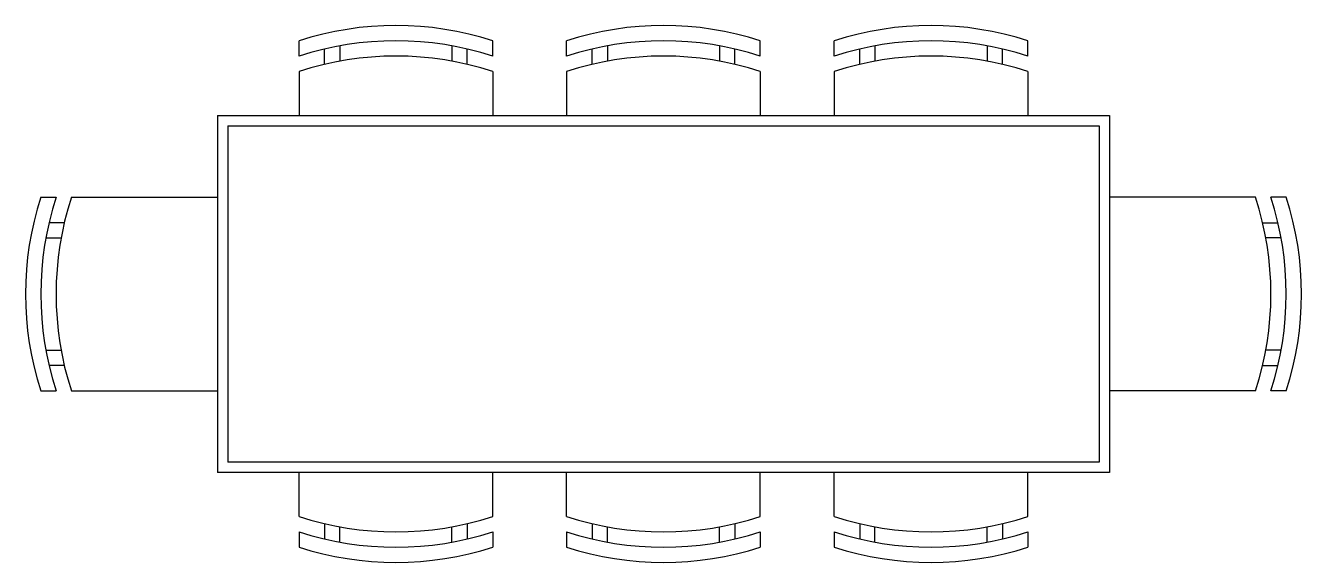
# Model space of a CAD drawing. Extents: x 1292 to 1542, y 1144 to 1250.
import ezdxf

# ---------------------------------------------------------------- set-up
doc = ezdxf.new("R2010")
doc.units = 0
doc.layers.get('0').update_dxf_attribs({"linetype": 'CONTINUOUS'})

msp = doc.modelspace()

# ---------------------------------------------------------------- linework, layer by layer
at = {"color": 0}
for p, q in [((1345.59, 1243.79), (1345.59, 1246.79)), ((1350.59, 1242.18), (1350.59, 1245.18)), ((1353.59, 1245.8), (1353.59, 1242.8)), ((1375.59, 1245.8), (1375.59, 1242.8)), ((1378.59, 1242.18), (1378.59, 1245.18)), ((1383.59, 1243.79), (1383.59, 1246.79)), ((1398.09, 1243.79), (1398.09, 1246.79)), ((1403.09, 1242.18), (1403.09, 1245.18)), ((1406.09, 1245.8), (1406.09, 1242.8)), ((1428.09, 1245.8), (1428.09, 1242.8)), ((1431.09, 1242.18), (1431.09, 1245.18)), ((1436.09, 1243.79), (1436.09, 1246.79)), ((1450.59, 1243.79), (1450.59, 1246.79)), ((1455.59, 1242.18), (1455.59, 1245.18)), ((1458.59, 1245.8), (1458.59, 1242.8)), ((1480.59, 1245.8), (1480.59, 1242.8)), ((1483.59, 1242.18), (1483.59, 1245.18)), ((1488.59, 1243.79), (1488.59, 1246.79)), ((1345.59, 1240.79), (1345.59, 1232.1)), ((1383.59, 1240.79), (1383.59, 1232.1)), ((1398.09, 1240.79), (1398.09, 1232.1)), ((1436.09, 1240.79), (1436.09, 1232.1)), ((1450.59, 1240.79), (1450.59, 1232.1)), ((1488.59, 1240.79), (1488.59, 1232.1)), ((1329.59, 1232.1), (1329.59, 1162.1)), ((1329.59, 1232.1), (1504.59, 1232.1)), ((1504.59, 1232.1), (1504.59, 1162.1)), ((1331.59, 1230.1), (1331.59, 1164.1)), ((1331.59, 1230.1), (1502.59, 1230.1)), ((1502.59, 1230.1), (1502.59, 1164.1)), ((1294.91, 1216.1), (1297.91, 1216.1)), ((1300.91, 1216.1), (1329.59, 1216.1)), ((1533.28, 1216.1), (1504.59, 1216.1)), ((1539.28, 1216.1), (1536.28, 1216.1)), ((1299.52, 1211.1), (1296.52, 1211.1)), ((1534.67, 1211.1), (1537.67, 1211.1)), ((1295.9, 1208.1), (1298.9, 1208.1)), ((1538.29, 1208.1), (1535.29, 1208.1)), ((1295.9, 1186.1), (1298.9, 1186.1)), ((1538.29, 1186.1), (1535.29, 1186.1)), ((1299.52, 1183.1), (1296.52, 1183.1)), ((1534.67, 1183.1), (1537.67, 1183.1)), ((1294.91, 1178.1), (1297.91, 1178.1)), ((1300.91, 1178.1), (1329.59, 1178.1)), ((1533.28, 1178.1), (1504.59, 1178.1)), ((1539.28, 1178.1), (1536.28, 1178.1)), ((1504.59, 1162.1), (1329.59, 1162.1)), ((1502.59, 1164.1), (1331.59, 1164.1)), ((1345.59, 1153.42), (1345.59, 1162.1)), ((1383.59, 1153.42), (1383.59, 1162.1)), ((1398.09, 1153.42), (1398.09, 1162.1)), ((1436.09, 1153.42), (1436.09, 1162.1)), ((1450.59, 1153.42), (1450.59, 1162.1)), ((1488.59, 1153.42), (1488.59, 1162.1)), ((1350.59, 1152.03), (1350.59, 1149.03)), ((1378.59, 1152.03), (1378.59, 1149.03)), ((1403.09, 1152.03), (1403.09, 1149.03)), ((1431.09, 1152.03), (1431.09, 1149.03)), ((1455.59, 1152.03), (1455.59, 1149.03)), ((1483.59, 1152.03), (1483.59, 1149.03)), ((1345.59, 1150.42), (1345.59, 1147.42)), ((1353.59, 1148.41), (1353.59, 1151.41)), ((1375.59, 1148.41), (1375.59, 1151.41)), ((1383.59, 1150.42), (1383.59, 1147.42)), ((1398.09, 1150.42), (1398.09, 1147.42)), ((1406.09, 1148.41), (1406.09, 1151.41)), ((1428.09, 1148.41), (1428.09, 1151.41)), ((1436.09, 1150.42), (1436.09, 1147.42)), ((1450.59, 1150.42), (1450.59, 1147.42)), ((1458.59, 1148.41), (1458.59, 1151.41)), ((1480.59, 1148.41), (1480.59, 1151.41)), ((1488.59, 1150.42), (1488.59, 1147.42))]:
    msp.add_line(p, q, dxfattribs=at)
for centre, start, end in [((1364.59, 1188.12), 72.0547, 107.9453), ((1417.09, 1188.12), 72.0547, 107.9453), ((1469.59, 1188.12), 72.0547, 107.9453), ((1364.59, 1185.12), 72.0547, 107.9453), ((1417.09, 1185.12), 72.0547, 107.9453), ((1469.59, 1185.12), 72.0547, 107.9453), ((1364.59, 1182.12), 72.0547, 107.9453), ((1417.09, 1182.12), 72.0547, 107.9453), ((1469.59, 1182.12), 72.0547, 107.9453), ((1353.57, 1197.1), 162.0547, 197.9453), ((1356.57, 1197.1), 162.0547, 197.9453), ((1359.57, 1197.1), 162.0547, 197.9453), ((1474.61, 1197.1), 342.0547, 17.9453), ((1477.61, 1197.1), 342.0547, 17.9453), ((1480.61, 1197.1), 342.0547, 17.9453), ((1364.59, 1212.09), 252.0547, 287.9453), ((1417.09, 1212.09), 252.0547, 287.9453), ((1469.59, 1212.09), 252.0547, 287.9453), ((1364.59, 1209.09), 252.0547, 287.9453), ((1417.09, 1209.09), 252.0547, 287.9453), ((1469.59, 1209.09), 252.0547, 287.9453), ((1364.59, 1206.09), 252.0547, 287.9453), ((1417.09, 1206.09), 252.0547, 287.9453), ((1469.59, 1206.09), 252.0547, 287.9453)]:
    msp.add_arc(centre, 61.67, start, end, dxfattribs=at)

doc.saveas('drawing.dxf')
